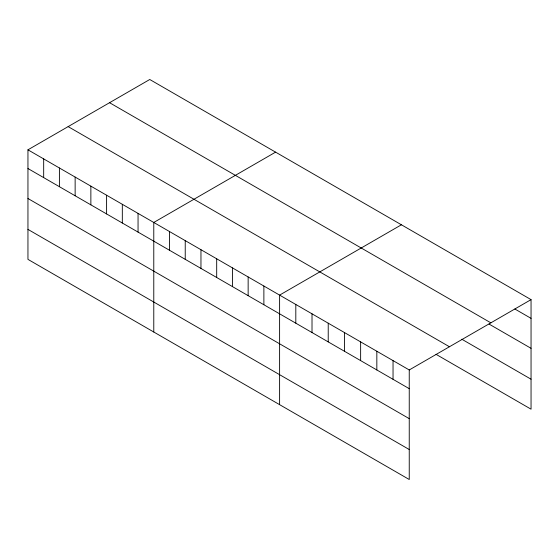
<?xml version="1.0" encoding="UTF-8"?>
<svg xmlns="http://www.w3.org/2000/svg" width="559" height="559" viewBox="0 0 559 559"><rect width="100%" height="100%" fill="white"/><g stroke="black" fill="none" stroke-linecap="round" stroke-linejoin="round"><path stroke-width="0.84" d="M27.95 149.819L409.244 369.96L409.244 479.503L27.95 259.369L27.95 149.819L149.756 79.497L531.05 299.631L531.05 409.181L436.027 354.322M275.58 152.139L153.781 222.461L153.781 332.011M401.411 224.788L279.605 295.11L279.605 404.66M409.244 369.96L531.05 299.631M514.846 308.994L531.05 318.351M109.557 102.702L490.858 322.843M489.062 324.08L531.05 348.32M461.811 339.229L531.05 379.205M68.142 126.613L449.443 346.748M27.95 168.532L409.244 388.673M27.95 198.508L409.244 418.649M27.95 229.393L409.244 449.527M393.04 360.604L393.04 379.316M376.836 351.248L376.836 369.96M360.632 341.891L360.632 360.604M344.428 332.535L344.428 351.248M328.224 323.179L328.224 341.891M312.013 313.823L312.013 332.535M295.809 304.466L295.809 323.179M263.876 286.026L263.876 304.746M248.147 276.95L248.147 295.662M232.418 267.866L232.418 286.578M216.689 258.789L216.689 277.502M200.961 249.705L200.961 268.418M185.232 240.629L185.232 259.341M169.503 231.545L169.503 250.257M138.052 213.384L138.052 232.097M122.323 204.301L122.323 223.013M106.594 195.224L106.594 213.936M90.865 186.14L90.865 204.853M75.137 177.063L75.137 195.776M59.408 167.98L59.408 186.692M43.679 158.896L43.679 177.615"/></g></svg>
